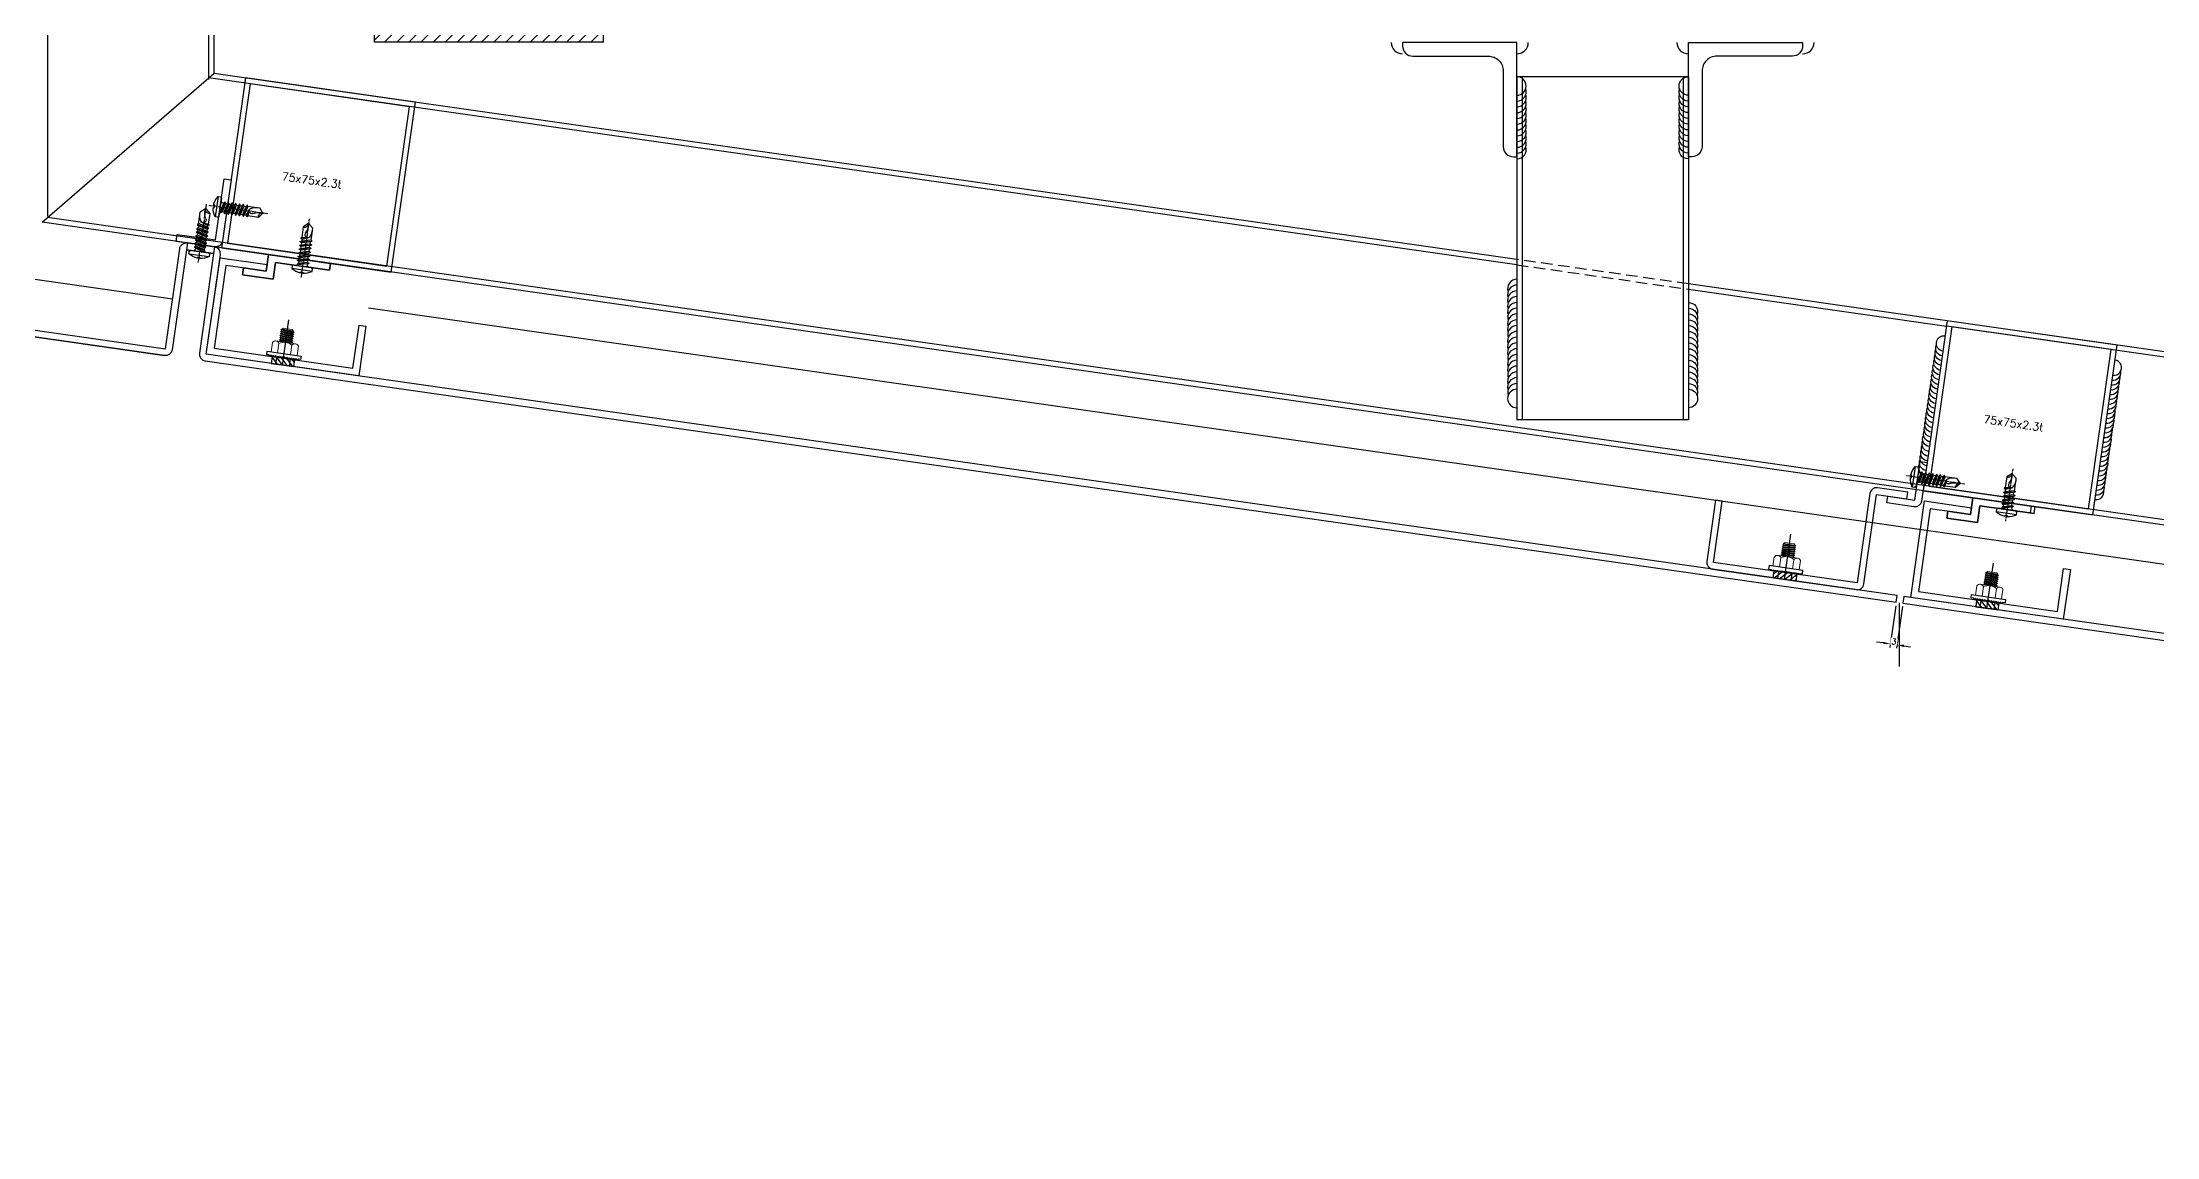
# Model space of a CAD drawing. Extents: x -3378 to 102197, y -3799 to 48702.
# Drawn here: x 55939 to 56864, y 23614 to 24093 of the extents above; entities that cross this region are included whole.
import ezdxf

# ---------------------------------------------------------------- set-up
doc = ezdxf.new("R2010")
doc.units = 0
doc.linetypes.add('CENTER', pattern=[2, 1.25, -0.25, 0.25, -0.25])
doc.linetypes.add('HIDDEN', pattern=[0.375, 0.25, -0.125])
for name, color, linetype in [('11', 11, 'Continuous'), ('24WELD', 55, 'Continuous'), ('3', 3, 'Continuous'), ('4', 4, 'Continuous'), ('6', 6, 'Continuous'), ('ARR', 6, 'Continuous'), ('BCM-DIM', 54, 'Continuous'), ('BCM-EXT', 2, 'Continuous'), ('BCM-SIL', 8, 'Continuous'), ('GM_SECT_15', 15, 'Continuous'), ('steel', 7, 'Continuous'), ('螺絲 固定五金 FASTENERS', 124, 'Continuous'), ('視覺模型鋁擠型暫替', 4, 'Continuous'), ('視覺模型鋁擠型暫替材質文字', 1, 'Continuous'), ('金屬面材 METAL PANEL', 2, 'Continuous'), ('鐵件 STEEL', 20, 'Continuous'), ('隱藏線 HIDDEN', 8, 'HIDDEN')]:
    doc.layers.add(name, color=color, linetype=linetype)
doc.layers.add('12', color=3, linetype='Continuous', lineweight=9)
doc.layers.add('不顯示', color=254, linetype='Continuous', plot=False)
doc.styles.add('DIM', font='simplex.shx', dxfattribs={"bigfont": 'chineset.shx'})
doc.styles.get("Standard").update_dxf_attribs({"font": 'romans.shx', "bigfont": 'chinese.shx'})
doc.dimstyles.new('b4-3', dxfattribs={"dimtxt": 5, "dimasz": 3, "dimexe": 1.5, "dimexo": 1.5, "dimgap": 0, "dimtad": 1, "dimtxsty": 'Standard', "dimcen": -1.5, "dimdle": 1, "dimclrd": 256, "dimclre": 256, "dimclrt": 3, "dimadec": 0, "dimazin": 0, "dimtfac": 1, "dimtmove": 0, "dimatfit": 3, "dimfxl": 0.18, "dimtfill": 1, "dimarcsym": 1})

# ---------------------------------------------------------------- blocks, each defined once
blk = doc.blocks.new('A$C20AE7E0D')
at = {"layer": 'ARR', "color": 0, "linetype": 'CENTER', "ltscale": 0.87}
blk.add_line((21, 0), (-5.1, 0), dxfattribs=at)
at = {"layer": 'ARR', "color": 0, "linetype": 'ByBlock', "ltscale": 0.3}
for p, q in [((-1.61, -4.5), (-1.61, 4.5)), ((0.5, 2.24), (1.14, 1.9)), ((0.72, 2.13), (1.65, -2.5)), ((1.89, 1.9), (1.14, 1.9)), ((2.24, 2.5), (3.24, -2.5)), ((3.48, 1.9), (2.73, 1.9)), ((3.83, 2.5), (4.83, -2.5)), ((5.07, 1.9), (4.32, 1.9)), ((5.42, 2.5), (6.42, -2.5)), ((6.81, 1.9), (5.91, 1.9)), ((7.16, 2.5), (8.16, -2.5)), ((8.4, 1.9), (7.65, 1.9)), ((8.75, 2.5), (9.75, -2.5)), ((10.14, 1.9), (9.24, 1.9)), ((10.49, 2.5), (11.49, -2.5)), ((11.73, 1.9), (10.98, 1.9)), ((12.08, 2.5), (12.7, -0.6)), ((17.12, 2.1), (12.46, 2.1)), ((18.83, 0.06), (17.12, 2.1)), ((18.83, 0.06), (18.95, 0.06)), ((19, -0.01), (19, 0.01)), ((2.14, -1.9), (2.89, -1.9)), ((3.73, -1.9), (4.48, -1.9)), ((5.32, -1.9), (6.07, -1.9)), ((6.91, -1.9), (7.81, -1.9)), ((8.65, -1.9), (9.4, -1.9)), ((10.24, -1.9), (11.14, -1.9)), ((11.87, -2.1), (15.91, -2.1)), ((18.83, -0.06), (17.12, -2.1)), ((18.83, -0.06), (18.95, -0.06))]:
    blk.add_line(p, q, dxfattribs=at)
blk.add_lwpolyline([(-2.98, -0.5, 0.134476), (-1.61, -4.5), (-0.58, -4.5, 0.198912), (-0.44, -4.44), (-0.06, -4.06, 0.198912), (0, -3.92), (0, 3.92, 0.198912), (-0.06, 4.06), (-0.44, 4.44, 0.198912), (-0.58, 4.5), (-1.61, 4.5, 0.134562), (-2.98, 0.5), (-2.48, 0.5), (-2.48, -0.5), (-2.98, -0.5)], format="xyb", dxfattribs=at)
blk.add_lwpolyline([(1.14, 1.9), (2.14, -1.9), (1.8, -2.5), (1.65, -2.5), (1.3, -1.9), (0.3, 1.9), (0.5, 2.24)], dxfattribs=at)
for points in [[(3.24, -2.5), (2.89, -1.9), (1.89, 1.9), (2.24, 2.5), (2.39, 2.5), (2.73, 1.9), (3.73, -1.9), (3.39, -2.5)], [(4.83, -2.5), (4.48, -1.9), (3.48, 1.9), (3.83, 2.5), (3.98, 2.5), (4.32, 1.9), (5.32, -1.9), (4.98, -2.5)], [(6.42, -2.5), (6.07, -1.9), (5.07, 1.9), (5.42, 2.5), (5.57, 2.5), (5.91, 1.9), (6.91, -1.9), (6.57, -2.5)], [(8.16, -2.5), (7.81, -1.9), (6.81, 1.9), (7.16, 2.5), (7.31, 2.5), (7.65, 1.9), (8.65, -1.9), (8.31, -2.5)], [(9.75, -2.5), (9.4, -1.9), (8.4, 1.9), (8.75, 2.5), (8.9, 2.5), (9.24, 1.9), (10.24, -1.9), (9.9, -2.5)], [(11.49, -2.5), (11.14, -1.9), (10.14, 1.9), (10.49, 2.5), (10.64, 2.5), (10.98, 1.9), (11.98, -1.9), (11.64, -2.5)], [(12.08, 2.5), (11.73, 1.9), (12.7, -0.6), (12.46, 2.1), (12.23, 2.5)]]:
    blk.add_lwpolyline(points, close=True, dxfattribs=at)
for centre, radius, start, end in [((0.67, 3.07), 0.874, 220.33884, 257.78016), ((13.86, -0.29), 1.2, 56.15202, 236.15202), ((17.85, 6.88), 7.01, 241.64577, 278.00805), ((18.9, 1.75), 1.82, 168.86169, 267.68654), ((18.95, 0.01), 0.05, 0, 90), ((1.17, -3.34), 1.44, 84.73115, 144.21996), ((16.52, 4.88), 7.01, 241.64577, 274.95411), ((18.95, -0.01), 0.05, 270, 0)]:
    blk.add_arc(centre, radius, start, end, dxfattribs=at)
blk = doc.blocks.new('*U77')
at = {"color": 0, "linetype": 'ByBlock'}
blk.add_blockref('A$C20AE7E0D', (0, 0), dxfattribs=at)
blk = doc.blocks.new('75x75x2.3t')
at = {"layer": 'GM_SECT_15'}
for points in [[(0, -75), (75, -75), (75, 0), (0, 0)], [(2.3, -72.7), (72.7, -72.7), (72.7, -2.3), (2.3, -2.3)]]:
    blk.add_lwpolyline(points, close=True, dxfattribs=at)
at = {"layer": '不顯示', "linetype": 'Continuous', "insert": (21.79, -38.48), "char_height": 3.5, "attachment_point": 1, "style": 'DIM'}
blk.add_mtext_dynamic_manual_height_columns('75x75x2.3t', width=3.4858, gutter_width=17.5, heights=[0], dxfattribs=at)
blk = doc.blocks.new('A$C19b21843')
at = {"layer": '11'}
blk.add_lwpolyline([(3.5, 4), (3, 3.5), (3.5, 3), (3, 2.5), (3.5, 2), (3, 1.5), (3.5, 1), (3.5, 0), (5, 0), (5, 15), (3.5, 15), (3.5, 14), (3, 13.5), (3.5, 13), (3, 12.5), (3.5, 12), (3, 11.5), (3.5, 11), (3, 10.5), (3.5, 10), (3, 9.5), (3.5, 9), (3, 8.5), (3.5, 8), (3, 7.5), (3.5, 7), (3, 6.5), (3.5, 6), (3, 5.5), (3.5, 5), (3, 4.5)], close=True, dxfattribs=at)
at = {"layer": '12'}
for p, q in [((5, 13.25), (9.17, 13.25)), ((9.17, 10.37), (5, 10.37)), ((10, 11.81), (10, 3.19)), ((10, 10.03), (10.19, 10.03)), ((10.46, 10.5), (10.89, 4.57)), ((10.73, 10.03), (11.06, 10.03)), ((11.34, 10.5), (11.77, 4.57)), ((11.61, 10.03), (11.94, 10.03)), ((12.21, 10.5), (12.64, 4.57)), ((12.48, 10.03), (12.81, 10.03)), ((13.09, 10.5), (13.52, 4.57)), ((13.36, 10.03), (13.69, 10.03)), ((13.96, 10.5), (14.39, 4.57)), ((14.23, 10.03), (14.56, 10.03)), ((14.84, 10.5), (15.27, 4.57)), ((9.17, 4.63), (5, 4.63)), ((9.17, 1.75), (5, 1.75)), ((10, 4.95), (10.02, 4.57)), ((10.62, 4.97), (10.25, 4.97)), ((11.5, 4.97), (11.13, 4.97)), ((12.38, 4.97), (12, 4.97)), ((13.25, 4.97), (12.88, 4.97)), ((14.12, 4.97), (13.75, 4.97)), ((15, 4.97), (14.63, 4.97))]:
    blk.add_line(p, q, dxfattribs=at)
for points in [[(10.73, 10.03), (10.46, 10.5), (10.19, 10.03), (10.62, 4.97), (10.89, 4.57), (11.13, 4.97)], [(11.61, 10.03), (11.34, 10.5), (11.06, 10.03), (11.5, 4.97), (11.77, 4.57), (12, 4.97)], [(12.48, 10.03), (12.21, 10.5), (11.94, 10.03), (12.38, 4.97), (12.64, 4.57), (12.88, 4.97)], [(13.36, 10.03), (13.09, 10.5), (12.81, 10.03), (13.25, 4.97), (13.52, 4.57), (13.75, 4.97)], [(14.23, 10.03), (13.96, 10.5), (13.69, 10.03), (14.12, 4.97), (14.39, 4.57), (14.63, 4.97)], [(15.11, 10.03), (14.84, 10.5), (14.56, 10.03), (15, 4.97), (15.27, 4.57), (15.5, 4.97)]]:
    blk.add_lwpolyline(points, close=True, dxfattribs=at)
for points in [[(15.11, 10.03), (15.47, 10.03), (15.47, 5.41)], [(15.47, 10.03), (16, 9.5), (16, 5.5), (15.5, 5)], [(10, 4.59), (10.02, 4.57), (10.25, 4.97), (10, 8.4)]]:
    blk.add_lwpolyline(points, dxfattribs=at)
for centre, radius, start, end in [((8.34, 11.81), 1.66, 300, 60), ((4.63, 7.5), 5.37, 327.68598, 32.31401), ((8.34, 3.19), 1.66, 300, 60)]:
    blk.add_arc(centre, radius, start, end, dxfattribs=at)
at = {"layer": '3'}
for p, q in [((0, 12.01), (3.25, 8.75)), ((3, 10.5), (0, 10.5)), ((0, 9.74), (3.12, 6.62)), ((1.77, 12.5), (3.38, 10.88)), ((0, 7.48), (3.49, 3.99)), ((0, 5.22), (2.72, 2.5)), ((0, 4.5), (3, 4.5)), ((0, 2.96), (0.46, 2.5))]:
    blk.add_line(p, q, dxfattribs=at)
at = {"layer": '4'}
blk.add_line((0, 7.5), (20, 7.5), dxfattribs=at)
at = {"layer": '6'}
blk.add_lwpolyline([(0, 12.5), (3, 12.5), (3.5, 12), (3, 11.5), (3.5, 11), (3, 10.5), (3.5, 10), (3, 9.5), (3.5, 9), (3, 8.5), (3.5, 8), (3, 7.5), (3.5, 7), (3, 6.5), (3.5, 6), (3, 5.5), (3.5, 5), (3, 4.5), (3.5, 4), (3, 3.5), (3.5, 3), (3, 2.5), (0, 2.5)], close=True, dxfattribs=at)
blk = doc.blocks.new('H-100x100x6x8')
at = {"layer": '視覺模型鋁擠型暫替', "linetype": 'Continuous'}
h = blk.add_hatch(dxfattribs=at)
h.set_pattern_fill('ANSI31', color=1, scale=30)
h.set_pattern_definition([(45, (-90912.223, -1005445.726), (-2.65165043, 2.65165043), [])])
edge = h.paths.add_edge_path()
edge.add_line((61, -8), (100, -8))
edge.add_line((100, -8), (100, 0))
edge.add_line((100, 0), (0, 0))
edge.add_line((0, 0), (0, -8))
edge.add_line((0, -8), (39, -8))
edge.add_arc((39, -16), 8, 0, 90, ccw=False)
edge.add_line((47, -16), (47, -84))
edge.add_arc((39, -84), 8, -90, 0, ccw=False)
edge.add_line((39, -92), (0, -92))
edge.add_line((0, -92), (0, -100))
edge.add_line((0, -100), (100, -100))
edge.add_line((100, -100), (100, -92))
edge.add_line((100, -92), (61, -92))
edge.add_arc((61, -84), 8, 180, 270, ccw=False)
edge.add_line((53, -84), (53, -16))
edge.add_arc((61, -16), 8, 90, 180, ccw=False)
h.paths.add_polyline_path([(51.93, -76.8), (51.93, -70.8)], flags=16)
h.paths.add_polyline_path([(93.05, -6), (93.05, -2)], flags=16)
h.paths.add_polyline_path([(93.05, -98), (93.05, -94)], flags=16)
h.paths.add_polyline_path([(75.39, -100.55), (75.39, -93.05)])
for p, q in [((0, 0), (100, 0)), ((0, -8), (0, 0)), ((100, 0), (100, -8)), ((0, -8), (39, -8)), ((61, -8), (100, -8)), ((47, -16), (47, -84)), ((53, -16), (53, -84)), ((0, -100), (0, -92)), ((39, -92), (0, -92)), ((100, -92), (61, -92)), ((100, -92), (100, -100)), ((100, -100), (0, -100))]:
    blk.add_line(p, q, dxfattribs=at)
for centre, start, end in [((39, -16), 0, 90), ((61, -16), 90, 180), ((39, -84), 270, 0), ((61, -84), 180, 270)]:
    blk.add_arc(centre, 8, start, end, dxfattribs=at)
blk = doc.blocks.new('*U300')
for centre, end in [((-69, 2.2), 286.3529), ((-66.5, 2.2), 286.3529), ((-64, 2.1), 286.3529), ((-61.5, 2), 286.3529), ((-59, 1.9), 286.3529), ((-56.5, 1.8), 286.3529), ((-54, 1.7), 286.3529), ((-51.5, 1.7), 286.3529), ((-49, 1.6), 286.3529), ((-46.5, 1.5), 286.3529), ((-44, 1.4), 286.3529), ((-41.5, 1.3), 286.3529), ((-39, 1.3), 286.3529), ((-36.5, 1.2), 286.3529), ((-34, 1.1), 286.3529), ((-31.5, 1), 286.3529), ((-29, 0.9), 286.3529), ((-26.5, 0.9), 286.3529), ((-24, 0.8), 286.3529), ((-21.5, 0.7), 286.3529), ((-19, 0.6), 286.3529), ((-16.5, 0.5), 286.3529), ((-14, 0.5), 286.3529), ((-11.5, 0.4), 286.3529), ((-9, 0.3), 286.3529), ((-6.5, 0.2), 286.3529), ((-4, 0.1), 358.1431)]:
    blk.add_arc(centre, 4, 178.1431, end)
blk = doc.blocks.new('*U329')
for centre, end in [((-69, 2.2), 286.3529), ((-66.5, 2.2), 286.3529), ((-64, 2.1), 286.3529), ((-61.5, 2), 286.3529), ((-59, 1.9), 286.3529), ((-56.5, 1.8), 286.3529), ((-54, 1.7), 286.3529), ((-51.5, 1.7), 286.3529), ((-49, 1.6), 286.3529), ((-46.5, 1.5), 286.3529), ((-44, 1.4), 286.3529), ((-41.5, 1.3), 286.3529), ((-39, 1.3), 286.3529), ((-36.5, 1.2), 286.3529), ((-34, 1.1), 286.3529), ((-31.5, 1), 286.3529), ((-29, 0.9), 286.3529), ((-26.5, 0.9), 286.3529), ((-24, 0.8), 286.3529), ((-21.5, 0.7), 286.3529), ((-19, 0.6), 286.3529), ((-16.5, 0.5), 286.3529), ((-14, 0.5), 286.3529), ((-11.5, 0.4), 286.3529), ((-9, 0.3), 286.3529), ((-6.5, 0.2), 286.3529), ((-4, 0.1), 358.1431)]:
    blk.add_arc(centre, 4, 178.1431, end)
blk = doc.blocks.new('M5x16圓頭自攻')
at = {"layer": 'ARR', "color": 0, "linetype": 'CENTER', "ltscale": 0.87}
blk.add_line((18, 0), (-5.1, 0), dxfattribs=at)
at = {"layer": 'ARR', "color": 0, "linetype": 'ByBlock', "ltscale": 0.3}
for p, q in [((-1.61, -4.5), (-1.61, 4.5)), ((0.5, 2.24), (1.14, 1.9)), ((0.72, 2.13), (1.65, -2.5)), ((1.89, 1.9), (1.14, 1.9)), ((2.24, 2.5), (3.24, -2.5)), ((3.48, 1.9), (2.73, 1.9)), ((3.83, 2.5), (4.83, -2.5)), ((5.07, 1.9), (4.32, 1.9)), ((5.42, 2.5), (6.42, -2.5)), ((6.81, 1.9), (5.91, 1.9)), ((7.16, 2.5), (8.16, -2.5)), ((8.4, 1.9), (7.65, 1.9)), ((8.73, 1.9), (7.98, 1.9)), ((9.08, 2.5), (9.7, -0.6)), ((14.12, 2.1), (9.46, 2.1)), ((15.83, 0.06), (14.12, 2.1)), ((15.83, 0.06), (15.95, 0.06)), ((16, -0.01), (16, 0.01)), ((2.14, -1.9), (2.89, -1.9)), ((3.73, -1.9), (4.48, -1.9)), ((5.32, -1.9), (6.07, -1.9)), ((6.91, -1.9), (7.81, -1.9)), ((8.54, -2.1), (12.91, -2.1)), ((15.83, -0.06), (14.12, -2.1)), ((15.83, -0.06), (15.95, -0.06))]:
    blk.add_line(p, q, dxfattribs=at)
blk.add_lwpolyline([(-2.98, -0.5, 0.134476), (-1.61, -4.5), (-0.58, -4.5, 0.198912), (-0.44, -4.44), (-0.06, -4.06, 0.198912), (0, -3.92), (0, 3.92, 0.198912), (-0.06, 4.06), (-0.44, 4.44, 0.198912), (-0.58, 4.5), (-1.61, 4.5, 0.134562), (-2.98, 0.5), (-2.48, 0.5), (-2.48, -0.5), (-2.98, -0.5)], format="xyb", dxfattribs=at)
blk.add_lwpolyline([(1.14, 1.9), (2.14, -1.9), (1.8, -2.5), (1.65, -2.5), (1.3, -1.9), (0.3, 1.9), (0.5, 2.24)], dxfattribs=at)
for points in [[(3.24, -2.5), (2.89, -1.9), (1.89, 1.9), (2.24, 2.5), (2.39, 2.5), (2.73, 1.9), (3.73, -1.9), (3.39, -2.5)], [(4.83, -2.5), (4.48, -1.9), (3.48, 1.9), (3.83, 2.5), (3.98, 2.5), (4.32, 1.9), (5.32, -1.9), (4.98, -2.5)], [(6.42, -2.5), (6.07, -1.9), (5.07, 1.9), (5.42, 2.5), (5.57, 2.5), (5.91, 1.9), (6.91, -1.9), (6.57, -2.5)], [(8.16, -2.5), (7.81, -1.9), (6.81, 1.9), (7.16, 2.5), (7.31, 2.5), (7.65, 1.9), (8.65, -1.9), (8.31, -2.5)], [(9.08, 2.5), (8.73, 1.9), (9.7, -0.6), (9.46, 2.1), (9.23, 2.5)]]:
    blk.add_lwpolyline(points, close=True, dxfattribs=at)
for centre, radius, start, end in [((0.67, 3.07), 0.874, 220.33884, 257.78016), ((10.86, -0.29), 1.2, 56.15202, 236.15202), ((14.85, 6.88), 7.01, 241.64577, 278.00805), ((15.9, 1.75), 1.82, 168.86169, 267.68654), ((15.95, 0.01), 0.05, 0, 90), ((1.17, -3.34), 1.44, 84.73115, 144.21996), ((13.52, 4.88), 7.01, 241.64577, 274.95411), ((15.95, -0.01), 0.05, 270, 0)]:
    blk.add_arc(centre, radius, start, end, dxfattribs=at)
blk = doc.blocks.new('*U255')
blk.add_blockref('M5x16圓頭自攻', (0, 0))
blk = doc.blocks.new('*D836')
at = {"layer": 'Defpoints', "color": 0, "transparency": 16777216}
for p in [(56749.63, 23848.16, 0), (56752.6, 23847.74, 0)]:
    blk.add_point(p, dxfattribs=at)
at = {"layer": '不顯示', "lineweight": -2, "transparency": 16777216}
for p, q in [((56749.41, 23846.68), (56746.82, 23828.46)), ((56752.38, 23846.25), (56749.79, 23828.04)), ((56744.06, 23830.37), (56741.09, 23830.79)), ((56747.03, 23829.95), (56750, 23829.52)), ((56752.97, 23829.1), (56755.94, 23828.67))]:
    blk.add_line(p, q, dxfattribs=at)
at = {"layer": '不顯示', "transparency": 16777216}
for points in [[(56744.13, 23830.87), (56743.99, 23829.88), (56747.03, 23829.95)], [(56753.04, 23829.59), (56752.9, 23828.6), (56750, 23829.52)]]:
    blk.add_solid(points, dxfattribs=at)
at = {"layer": '不顯示', "color": 3, "transparency": 16777216, "insert": (56748.69, 23830.97), "char_height": 2.5, "attachment_point": 5, "rotation": 351.87907, "bg_fill": 3, "box_fill_scale": 1.1, "bg_fill_color": 256, "bg_fill_true_color": 13158600, "bg_fill_transparency": 0}
blk.add_mtext('3', dxfattribs=at)
at = {"layer": 'Defpoints', "color": 0, "transparency": 16777216}
blk.add_point((56750, 23829.52), dxfattribs=at)
blk = doc.blocks.new('*U325')
for centre, end in [((3.94, -0.69), 170.02199), ((6.4, -1.13), 98.23184), ((8.86, -1.56), 98.23184), ((11.33, -1.99), 98.23184), ((13.79, -2.43), 98.23184), ((16.25, -2.86), 98.23184), ((18.71, -3.29), 98.23184), ((21.17, -3.73), 98.23184), ((23.64, -4.16), 98.23184), ((26.1, -4.59), 98.23184), ((28.56, -5.02), 98.23184), ((31.02, -5.46), 98.23184)]:
    blk.add_arc(centre, 4, 350.02199, end)
blk = doc.blocks.new('*U326')
for centre, end in [((3.94, -0.69), 170.02199), ((6.4, -1.13), 98.23184), ((8.86, -1.56), 98.23184), ((11.33, -1.99), 98.23184), ((13.79, -2.43), 98.23184), ((16.25, -2.86), 98.23184), ((18.71, -3.29), 98.23184), ((21.17, -3.73), 98.23184), ((23.64, -4.16), 98.23184), ((26.1, -4.59), 98.23184), ((28.56, -5.02), 98.23184), ((31.02, -5.46), 98.23184)]:
    blk.add_arc(centre, 4, 350.02199, end)
blk = doc.blocks.new('*U327')
for centre, end in [((3.94, -0.69), 170.02199), ((6.4, -1.13), 98.23184), ((8.86, -1.56), 98.23184), ((11.33, -1.99), 98.23184), ((13.79, -2.43), 98.23184), ((16.25, -2.86), 98.23184), ((18.71, -3.29), 98.23184), ((21.17, -3.73), 98.23184), ((23.64, -4.16), 98.23184), ((26.1, -4.59), 98.23184), ((28.56, -5.02), 98.23184), ((31.02, -5.46), 98.23184), ((33.49, -5.89), 98.23184), ((35.95, -6.32), 98.23184), ((38.41, -6.76), 98.23184), ((40.87, -7.19), 98.23184)]:
    blk.add_arc(centre, 4, 350.02199, end)
blk = doc.blocks.new('*U328')
for centre, end in [((3.94, -0.69), 170.02199), ((6.4, -1.13), 98.23184), ((8.86, -1.56), 98.23184), ((11.33, -1.99), 98.23184), ((13.79, -2.43), 98.23184), ((16.25, -2.86), 98.23184), ((18.71, -3.29), 98.23184), ((21.17, -3.73), 98.23184), ((23.64, -4.16), 98.23184), ((26.1, -4.59), 98.23184), ((28.56, -5.02), 98.23184), ((31.02, -5.46), 98.23184), ((33.49, -5.89), 98.23184), ((35.95, -6.32), 98.23184), ((38.41, -6.76), 98.23184), ((40.87, -7.19), 98.23184), ((43.33, -7.62), 98.23184), ((45.8, -8.06), 98.23184), ((48.26, -8.49), 98.23184), ((50.72, -8.92), 98.23184)]:
    blk.add_arc(centre, 4, 350.02199, end)

msp = doc.modelspace()

# ---------------------------------------------------------------- linework, layer by layer
at = {"color": 2}
for centre, start, end in [((56533.707, 24092.995, 0), 180, 270), ((56583.707, 24092.995, 0), 270, 360), ((56658.707, 24092.995, 0), 180, 270), ((56708.707, 24092.995, 0), 270, 360)]:
    msp.add_arc(centre, 5, start, end, dxfattribs=at)
msp.add_arc((56583.707, 24092.995, 0), 5, 179.999999, 180)
at = {"layer": 'BCM-EXT'}
for p, q in [((56064.297, 23993.408, 0), (56064.721, 23996.378, 0)), ((56808.434, 23887.224, 0), (56808.858, 23890.194, 0))]:
    msp.add_line(p, q, dxfattribs=at)
at = {"layer": 'BCM-EXT', "elevation": 0}
for points in [[(56037.595, 24000.248), (56036.553, 23992.943), (56026.634, 23994.358), (56026.21, 23991.388), (56039.623, 23989.474), (56040.666, 23996.78), (56064.297, 23993.408)], [(56783.218, 23893.853), (56782.175, 23886.547), (56772.257, 23887.963), (56771.833, 23884.993), (56785.246, 23883.079), (56786.288, 23890.384), (56809.919, 23887.012)]]:
    msp.add_lwpolyline(points, dxfattribs=at)
at = {"layer": 'GM_SECT_15'}
for p, q in [((55940.931, 24597.576, 0), (55940.931, 24016.953, 0)), ((56011.331, 24101.085, 0), (56011.331, 24076.826, 0)), ((56013.631, 24101.085, 0), (56013.631, 24079.428, 0)), ((56013.631, 24101.085, 0), (56013.631, 24079.427, 0)), ((55938.652, 24014.367, 0), (56013.631, 24079.427, 0)), ((56583.707, 23995.758, 0), (56011.331, 24077.432, 0)), ((56583.707, 23998.081, 0), (56013.631, 24079.428, 0)), ((56583.707, 23998.081, 0), (56013.631, 24079.428, 0)), ((56658.707, 24077.995, 0), (56583.707, 24077.995, 0)), ((56583.707, 24077.995, 0), (56583.707, 23927.995, 0)), ((56586.007, 24077.995, 0), (56586.007, 23927.995, 0)), ((56656.407, 24077.995, 0), (56656.407, 23927.995, 0)), ((56658.707, 24077.995, 0), (56658.707, 23927.995, 0)), ((58427.722, 23659.186, 0), (55938.651, 24014.367, 0)), ((58741.129, 23614.464, 0), (55938.652, 24014.367, 0)), ((58741.454, 23616.741, 0), (55940.931, 24016.365, 0)), ((56772, 23971.213, 0), (56658.707, 23987.379, 0)), ((56658.707, 23985.056, 0), (56771.675, 23968.936, 0)), ((57383.707, 23881.603, 0), (56771.675, 23968.936, 0)), ((57383.707, 23883.926, 0), (56772, 23971.213, 0)), ((57383.707, 23883.926, 0), (56772, 23971.213, 0)), ((56658.707, 23927.995, 0), (56583.707, 23927.995, 0))]:
    msp.add_line(p, q, dxfattribs=at)
at = {"layer": 'steel', "elevation": 0}
for points in [[(56577.707, 24047.495, 0.4142136), (56582.207, 24042.995), (56583.707, 24042.995), (56583.707, 24092.995), (56533.707, 24092.995), (56533.707, 24091.495, 0.4142136), (56538.207, 24086.995), (56571.207, 24086.995, -0.4142136), (56577.707, 24080.495)], [(56664.707, 24047.495, -0.4142136), (56660.207, 24042.995), (56658.707, 24042.995), (56658.707, 24092.995), (56708.707, 24092.995), (56708.707, 24091.495, -0.4142136), (56704.207, 24086.995), (56671.207, 24086.995, 0.4142136), (56664.707, 24080.495)]]:
    msp.add_lwpolyline(points, format="xyb", close=True, dxfattribs=at)
at = {"layer": '不顯示'}
msp.add_line((56751.111, 23820.152), (56751.111, 23847.948), dxfattribs=at)
at = {"layer": '金屬面材 METAL PANEL'}
for p, q in [((55805.556, 24007.996, 0), (55995.618, 23980.789, 0)), ((56002.138, 24005.296, 0), (56001.714, 24002.326, 0)), ((56014.017, 24003.601, 0), (56002.138, 24005.296, 0)), ((56001.714, 24002.326, 0), (56013.594, 24000.631, 0)), ((56013.594, 24000.631, 0), (56007.397, 23957.102, 0)), ((56010.367, 23956.678, 0), (56016.564, 24000.207, 0)), ((55778.849, 23986.564, 0), (55992.076, 23956.041, 0)), ((56081.327, 23976.857, 0), (57496.863, 23774.869, 0)), ((56750.05, 23851.13, 0), (56010.367, 23956.678, 0)), ((56009.943, 23953.708, 0), (56749.626, 23848.16, 0)), ((56749.626, 23848.16), (56750.05, 23851.13, 0)), ((56753.02, 23850.706, 0), (56752.596, 23847.737, 0)), ((56752.596, 23847.737, 0), (57492.201, 23742.2, 0)), ((57492.625, 23745.169, 0), (56753.02, 23850.706, 0))]:
    msp.add_line(p, q, dxfattribs=at)
at = {"layer": '金屬面材 METAL PANEL', "elevation": 0}
for points in [[(55695.29, 24067.218), (55786.901, 24054.104, -0.4142136), (55789.446, 24050.709), (55780.66, 23989.335), (55992.501, 23959.011), (55998.74, 24002.747, -0.4142136), (56002.135, 24005.292), (56014.013, 24003.595), (56013.588, 24000.625), (56001.71, 24002.322), (55995.471, 23958.586, -0.4142132), (55992.076, 23956.041), (55778.849, 23986.564, -0.4142136), (55777.492, 23988.374), (55786.476, 24051.134), (55694.865, 24064.248, -0.3731576), (55692.29, 24067.218), (55692.29, 24084.649), (55679.29, 24084.649), (55679.29, 24087.649), (55692.29, 24087.649, -0.4142136), (55695.29, 24084.649)], [(55997.621, 24008.957), (56014.455, 24006.588), (56018.245, 24033.321), (56021.216, 24032.903), (56017.426, 24006.17, -0.4142136), (56014.037, 24003.617), (55997.203, 24005.986)]]:
    msp.add_lwpolyline(points, format="xyb", close=True, dxfattribs=at)
at = {"layer": '金屬面材 METAL PANEL', "linetype": 'Continuous', "elevation": 0}
for points in [[(56080.197, 23968.937), (56077.089, 23947.158), (56010.367, 23956.678), (56016.385, 23998.851), (56036.976, 23995.913), (56036.552, 23992.943), (56018.931, 23995.457), (56013.761, 23959.224), (56074.543, 23950.551), (56077.227, 23969.361), (56080.197, 23968.937)], [(56064.297, 23993.408), (56040.666, 23996.78), (56039.623, 23989.474), (56026.21, 23991.388), (56026.634, 23994.358), (56036.553, 23992.943), (56037.595, 24000.248), (56064.721, 23996.378), (56064.295, 23993.408)], [(56825.819, 23862.541), (56822.712, 23840.762), (56755.99, 23850.283), (56762.008, 23892.455), (56782.599, 23889.517), (56782.175, 23886.547), (56764.554, 23889.062), (56759.384, 23852.829), (56820.166, 23844.156), (56822.85, 23862.965), (56825.819, 23862.541)], [(56809.919, 23887.012), (56786.288, 23890.384), (56785.246, 23883.079), (56771.833, 23884.993), (56772.257, 23887.963), (56782.175, 23886.547), (56783.218, 23893.853), (56810.343, 23889.982), (56809.917, 23887.012)]]:
    msp.add_lwpolyline(points, dxfattribs=at)
msp.add_lwpolyline([(56763.16, 23909.261), (56760.758, 23892.432, -0.4142135), (56757.364, 23889.886), (56745.485, 23891.581), (56745.909, 23894.551), (56757.788, 23892.856), (56760.19, 23909.685), (56763.16, 23909.261)], format="xyb", dxfattribs=at)
msp.add_lwpolyline([(56670.583, 23892.774), (56666.769, 23866.044, 0.4142136), (56669.315, 23862.651), (56732.129, 23853.687, 0.4142136), (56735.523, 23856.234), (56741.089, 23895.238), (56754.294, 23893.354), (56754.717, 23896.324), (56741.512, 23898.208, 0.4142136), (56738.119, 23895.662), (56732.553, 23856.657), (56669.738, 23865.621), (56673.553, 23892.35)], format="xyb", close=True, dxfattribs=at)
at = {"layer": '金屬面材 METAL PANEL'}
for centre, start, end in [((56013.594, 24000.631, 0), 351.879072, 81.879072), ((56010.367, 23956.678, 0), 171.879139, 261.879073)]:
    msp.add_arc(centre, 3, start, end, dxfattribs=at)
at = {"layer": '鐵件 STEEL'}
msp.add_line((55938.651, 24014.367, 0), (56013.631, 24079.428, 0), dxfattribs=at)
at = {"layer": '隱藏線 HIDDEN', "linetype": 'HIDDEN', "ltscale": 20}
for p, q in [((56658.707, 23987.379, 0), (56583.707, 23998.081, 0)), ((56583.707, 23995.758, 0), (56658.707, 23985.056, 0))]:
    msp.add_line(p, q, dxfattribs=at)

# ---------------------------------------------------------------- block references
at = {"layer": '24WELD'}
for name, p, xscale, yscale, zscale, rotation in [('*U325', (56583.707, 24077.995, 0), 1.012500000000001, 1.012500000000001, 1.012500000000001, 279.9783111793436), ('*U326', (56658.707, 24077.995, 0), -1.012500000000001, 1.012500000000001, 1.012500000000001, 80.02168882065637), ('*U328', (56583.707, 23933.231, 0), 1.012500000000001, 1.012500000000001, 1.012500000000001, 99.97831117934365), ('*U327', (56658.707, 23933.231, 0), -1.012500000000001, 1.012500000000001, 1.012500000000001, 260.0216888206563), ('*U300', (56771.07, 23964.699, 0), -0.8437500000000008, 0.8437500000000008, 0.8437500000000008, 260.0217577098238), ('*U329', (56845.318, 23954.105, 0), 0.8437500000000008, 0.8437500000000008, 0.8437500000000008, 83.73640239755889)]:
    msp.add_blockref(name, p, dxfattribs=dict(at, xscale=xscale, yscale=yscale, zscale=zscale, rotation=rotation))
at = {"layer": 'BCM-DIM', "xscale": -1, "rotation": 261.8790730449376}
for p in [(56036.303, 23952.977, 0), (56781.926, 23846.582, 0)]:
    msp.add_blockref('A$C19b21843', p, dxfattribs=at)
at = {"layer": 'BCM-DIM', "rotation": 81.87907304478298}
msp.add_blockref('A$C19b21843', (56708.147, 23857.11, 0), dxfattribs=at)
at = {"layer": 'BCM-SIL', "rotation": 81.85584514685473}
msp.add_blockref('*U255', (56798.104, 23888.698, 0), dxfattribs=at)
at = {"layer": 'GM_SECT_15', "rotation": 351.8790773316075}
msp.add_blockref('75x75x2.3t', (56772, 23971.213, 0), dxfattribs=at)
at = {"layer": '螺絲 固定五金 FASTENERS', "xscale": -1}
for p, rotation in [((56007.433, 24001.523, 0), 261.9908253894112), ((56016.49, 24020.944, 0), 171.9908253894112), ((56758.916, 23902.794, 0), 171.8790479488455)]:
    msp.add_blockref('*U77', p, dxfattribs=dict(at, rotation=rotation))
at = {"layer": '螺絲 固定五金 FASTENERS', "rotation": 81.85584514685473}
msp.add_blockref('*U77', (56052.481, 23995.094, 0), dxfattribs=at)
at = {"layer": '視覺模型鋁擠型暫替', "linetype": 'Continuous'}
msp.add_blockref('H-100x100x6x8', (56083.927, 24193.085, 0), dxfattribs=at)
at = {"layer": '視覺模型鋁擠型暫替材質文字', "linetype": 'Continuous', "rotation": 351.8790773316201}
msp.add_blockref('75x75x2.3t', (56027.599, 24077.434, 0), dxfattribs=at)

# ---------------------------------------------------------------- next in the draw order: dimensions: what is measured, and where the dimension line sits
at = {"layer": '不顯示'}
dim = msp.add_aligned_dim(p1=(56749.626, 23848.16, 0), p2=(56752.596, 23847.737, 0), distance=-18.399, dimstyle='b4-3', override={"dimtxt": 2.5}, dxfattribs=at)
dim.commit()
dim.dimension.update_dxf_attribs({"geometry": '*D836', "text_midpoint": (56748.689, 23830.972)})

doc.saveas('drawing.dxf')
